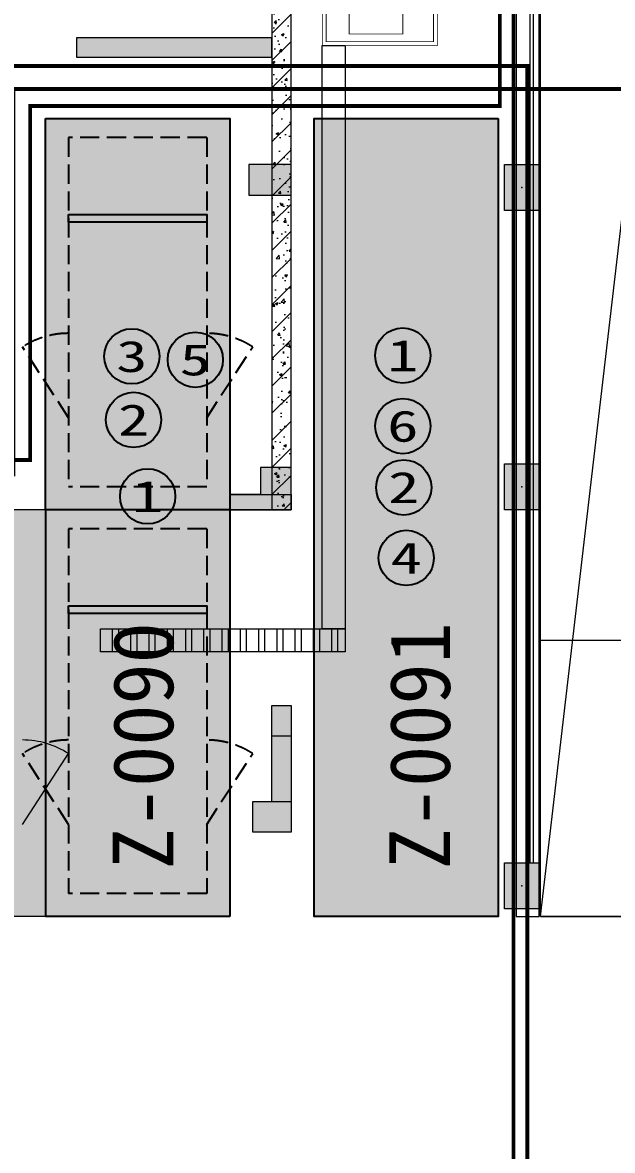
# Model space of a CAD drawing. Extents: x -264757 to 1033689, y 4049843 to 4347093.
# Drawn here: x -39684 to -31994, y 4148758 to 4163458 of the extents above; entities that cross this region are included whole.
import ezdxf
from ezdxf.enums import TextEntityAlignment as Align

# ---------------------------------------------------------------- set-up
doc = ezdxf.new("R2010")
doc.units = 0
doc.header["$LTSCALE"] = 1000
doc.header["$MEASUREMENT"] = 0
doc.linetypes.add('AX-01DK-PB01$1$A-001-车位参照B1$0$A-001-车位参照B1$0$A-001-车位参照B1$0$A-H4-001-基本图形$0$A-001-车位B1$0$DASH', pattern=[0.35, 0.25, -0.1])
doc.linetypes.add('DASH', pattern=[0.35, 0.25, -0.1])
for name, color, linetype in [('不利因素2-紧邻集水坑、排水沟', 7, 'Continuous'), ('不利因素3-紧邻房间出入口', 7, 'Continuous'), ('不利因素4-紧邻行车坡道', 7, 'Continuous'), ('不利因素5-单面靠墙', 7, 'Continuous'), ('不利因素6-双面靠墙', 7, 'Continuous'), ('不利因素9-坡道上停车', 7, 'Continuous'), ('不可售车位', 255, 'Continuous'), ('子母车位', 7, 'Continuous'), ('普通车位', 7, 'Continuous')]:
    doc.layers.add(name, color=color, linetype=linetype)
doc.layers.add('无关图层', color=8, linetype='Continuous', lineweight=0)
doc.layers.add('车位归属楼栋范围线', color=7, linetype='Continuous', true_color=0x19e6c7)
doc.styles.add('AX-ACK-BIANH1$0$黑体', font='simhei.ttf')
doc.styles.add('AX-ACK-P01-WALL$0$黑体', font='simhei.ttf')
doc.styles.add('SX-ACK-PB01-WNC-ALL$0$黑体', font='simhei.ttf')
doc.styles.add('坑编号', font='', dxfattribs={"width": 0.8})
doc.styles.add('黑体', font='simhei.ttf')
doc.styles.get('坑编号').set_extended_font_data('SimSun')
pattern_1 = [(270, (565693.1, 4709017.33), (238.125, -2e-13), []), (270, (565613.73, 4708937.95), (238.125, -2e-13), [])]

# ---------------------------------------------------------------- blocks, each defined once
blk = doc.blocks.new('SX-ACK-PB01-WNC-ALL$0$20200722.21182536')
at = {"layer": '不利因素3-紧邻房间出入口', "true_color": 0xe4d218}
h = blk.add_hatch(color=52, dxfattribs=at)
h.dxf.hatch_style = 1
edge = h.paths.add_edge_path()
edge.add_arc((360, 360), 360, 0, 360)
at = {"layer": '不利因素3-紧邻房间出入口'}
blk.add_circle((360, 360), 360, dxfattribs=at)
at = {"layer": '不利因素3-紧邻房间出入口', "style": 'SX-ACK-PB01-WNC-ALL$0$黑体', "width": 1.390625}
blk.add_text('3', height=407, dxfattribs=at).set_placement((156, 156), (564, 156), align=Align.FIT)
blk = doc.blocks.new('20200722.21182971')
at = {"layer": '不利因素4-紧邻行车坡道', "true_color": 0x9591ce}
h = blk.add_hatch(color=193, dxfattribs=at)
h.dxf.hatch_style = 1
edge = h.paths.add_edge_path()
edge.add_arc((360, 360), 360, 0, 360)
at = {"layer": '不利因素4-紧邻行车坡道'}
blk.add_circle((360, 360), 360, dxfattribs=at)
at = {"layer": '不利因素4-紧邻行车坡道', "style": '黑体', "width": 1.390625}
blk.add_text('4', height=407, dxfattribs=at).set_placement((156, 156), (564, 156), align=Align.FIT)
blk = doc.blocks.new('SX-ACK-PB01-WNC-ALL$0$20200722.21183455')
at = {"layer": '不利因素6-双面靠墙', "true_color": 0xf2b47b}
h = blk.add_hatch(color=31, dxfattribs=at)
h.dxf.hatch_style = 1
edge = h.paths.add_edge_path()
edge.add_arc((360, 360), 360, 0, 360)
at = {"layer": '不利因素6-双面靠墙'}
blk.add_circle((360, 360), 360, dxfattribs=at)
at = {"layer": '不利因素6-双面靠墙', "style": 'SX-ACK-PB01-WNC-ALL$0$黑体', "width": 1.390625}
blk.add_text('6', height=407, dxfattribs=at).set_placement((156, 156), (564, 156), align=Align.FIT)
blk = doc.blocks.new('20200722.21182239')
at = {"layer": '不利因素2-紧邻集水坑、排水沟', "true_color": 0xc46e92}
h = blk.add_hatch(color=233, dxfattribs=at)
h.dxf.hatch_style = 1
edge = h.paths.add_edge_path()
edge.add_arc((360, 360), 360, 0, 360)
at = {"layer": '不利因素2-紧邻集水坑、排水沟'}
blk.add_circle((360, 360), 360, dxfattribs=at)
at = {"layer": '不利因素2-紧邻集水坑、排水沟', "style": '黑体', "width": 1.390625}
blk.add_text('2', height=407, dxfattribs=at).set_placement((156, 156), (564, 156), align=Align.FIT)
blk = doc.blocks.new('SX-ACK-PB01-WNC-ALL$0$20200722.21183209')
at = {"layer": '不利因素5-单面靠墙', "true_color": 0x6d711d}
h = blk.add_hatch(color=66, dxfattribs=at)
h.dxf.hatch_style = 1
edge = h.paths.add_edge_path()
edge.add_arc((360, 360), 360, 0, 360)
at = {"layer": '不利因素5-单面靠墙'}
blk.add_circle((360, 360), 360, dxfattribs=at)
at = {"layer": '不利因素5-单面靠墙', "style": 'SX-ACK-PB01-WNC-ALL$0$黑体', "width": 1.390625}
blk.add_text('5', height=407, dxfattribs=at).set_placement((156, 156), (564, 156), align=Align.FIT)
blk = doc.blocks.new('afafafa')
at = {"layer": '不可售车位', "true_color": 0x757b8a}
h = blk.add_hatch(color=8, dxfattribs=at)
h.dxf.hatch_style = 1
h.paths.add_polyline_path([(2400, 0), (2400, -10400), (0, -10400), (0, 0)])
at = {"layer": '不可售车位', "color": 8, "true_color": 0x757b8a}
blk.add_lwpolyline([(2400, 0), (2400, -10400), (0, -10400), (0, 0)], close=True, dxfattribs=at)
blk = doc.blocks.new('*U124')
at = {"layer": '无关图层', "const_width": 10}
for points in [[(1000, 0), (-1000, 0), (-1000, 1500), (1000, 1500)], [(950, 50), (-950, 50), (-950, 1450), (950, 1450)], [(-150, 1050), (-850, 1050), (-850, 350), (-150, 350)], [(850, 1050), (150, 1050), (150, 350), (850, 350)]]:
    blk.add_lwpolyline(points, close=True, dxfattribs=at)
blk.add_lwpolyline([(0, 1492, 0.098491), (-96, 1473, 0.098491), (-177, 1419, 0.098491), (-231, 1338, 0.098491), (-250, 1242, 0.098491), (-231, 1146, 0.098491), (-177, 1065, 0.098491), (-96, 1011, 0.098491), (0, 992, 0.098491), (96, 1011, 0.098491), (177, 1065, 0.098491), (231, 1146, 0.098491), (250, 1242, 0.098491), (231, 1338, 0.098491), (177, 1419, 0.098491), (96, 1473, 0.098491)], format="xyb", close=True, dxfattribs=at)
at = {"layer": '无关图层', "style": '坑编号', "width": 0.8}
blk.add_attdef('X', text='', height=380, dxfattribs=at).set_placement((0, 1242), align=Align.MIDDLE_CENTER)
blk = doc.blocks.new('SX-CK-PB001-WNC$1$20211103.13313578')
at = {"layer": '无关图层'}
h = blk.add_hatch(color=256, dxfattribs=at)
h.dxf.hatch_style = 1
h.paths.add_polyline_path([(0, 600), (450, 600), (450, 0), (0, 0)])
blk.add_lwpolyline([(0, 600), (450, 600), (450, 0), (0, 0)], close=True, dxfattribs=at)
blk.add_point((225, 300), dxfattribs=at)
blk = doc.blocks.new('fasdfasdfasdfasdfasdf')
at = {"layer": '不利因素9-坡道上停车', "true_color": 0xe0aa15}
h = blk.add_hatch(color=42, dxfattribs=at)
h.dxf.hatch_style = 1
edge = h.paths.add_edge_path()
edge.add_arc((-119587, 4058555), 720, 0, 360)
at = {"layer": '不利因素9-坡道上停车'}
blk.add_circle((-119587, 4058555), 720, dxfattribs=at)
at = {"layer": '不利因素9-坡道上停车', "style": 'AX-ACK-P01-WALL$0$黑体', "width": 1.390625}
blk.add_text('1', height=815, dxfattribs=at).set_placement((-119994, 4058148), (-119180, 4058148), align=Align.FIT)
blk = doc.blocks.new('A$C741380cb')
at = {"layer": '子母车位', "true_color": 0x0617f9}
h = blk.add_hatch(color=5, dxfattribs=at)
h.dxf.hatch_style = 1
h.paths.add_polyline_path([(2400, 0), (2400, -10400), (0, -10400), (0, 0)])
blk = doc.blocks.new('A$C7e5eb487')
at = {"layer": '普通车位', "true_color": 0xf18f8e}
h = blk.add_hatch(color=11, dxfattribs=at)
h.dxf.hatch_style = 1
h.paths.add_polyline_path([(2400, 0), (2400, -5300), (0, -5300), (0, 0)])

msp = doc.modelspace()

# ---------------------------------------------------------------- hatches: boundary and pattern name
at = {"layer": '无关图层'}
h = msp.add_hatch(dxfattribs=at)
h.set_pattern_fill('ARMORED', color=256, scale=50)
h.set_pattern_definition([(50, (-82483.2, 4151208.02), (358.6301, -31.376), [37.5, -412.5]), (355, (-82483.2, 4151208.02), (-69.3757, 376.096), [30, -330]), (100.4514, (-82453.33, 4151205.4), (289.2547, 344.7198), [31.87, -350.571]), (46.1842, (-82483.2, 4151308), (533.6205, -82.7595), [56.25, -618.75]), (96.6356, (-82438.74, 4151301.1), (467.3314, 487.059), [47.805, -525.8565]), (351.1842, (-82483.2, 4151308), (467.331, 487.059), [45, -495]), (21, (-82433.2, 4151283.02), (298.4535, -201.3094), [37.5, -412.5]), (326, (-82433.2, 4151283.02), (121.6577, 362.575), [30, -330]), (71.4514, (-82408.34, 4151266.25), (420.1113, 161.2652), [31.87, -350.571]), (37.5, (-82483.21, 4151208.02), (6.07993, 166.44693), [0, -326, 0, -335, 0, -331.25]), (7.5, (-82483.21, 4151208.02), (131.5348, 197.20586), [0, -191, 0, -318.5, 0, -126.25]), (327.5, (-82594.71, 4151208.02), (266.9112, -11.27744), [0, -125, 0, -390, 0, -517.5]), (317.5, (-82644.71, 4151208.02), (291.5931, 50.0525), [0, -162.5, 0, -259, 0, -367.5]), (45, (-82483.2, 4151208.02), (-176.7767, 176.7767), [])])
h.paths.add_polyline_path([(-36183.6, 4164608), (-36433.6, 4164608), (-36433.6, 4157108), (-36183.4, 4157108)])
for points in [[(-36432.9, 4163258), (-38980.1, 4163258), (-38980.1, 4163008), (-36432.9, 4163008)], [(-36733.6, 4161208), (-36183.6, 4161208), (-36183.6, 4161608), (-36733.6, 4161608)], [(-36983.4, 4157108), (-36183.4, 4157108), (-36183.4, 4157658), (-36583.4, 4157658), (-36583.4, 4157308), (-36983.4, 4157308)], [(-36433.4, 4154558), (-36183.4, 4154558), (-36183.4, 4154158), (-36433.4, 4154158)], [(-36183.4, 4152908), (-36683.4, 4152908), (-36683.4, 4153308), (-36183.4, 4153308)]]:
    msp.add_hatch(color=256, dxfattribs=at).paths.add_polyline_path(points)
h = msp.add_hatch(color=256, dxfattribs=at)
h.dxf.hatch_style = 1
h.paths.add_polyline_path([(-36983.4, 4157308), (-36183.4, 4157308), (-36183.4, 4157108), (-36983.4, 4157108)])
h = msp.add_hatch(dxfattribs=at)
h.set_pattern_fill('ANSI32', color=256, scale=50, angle=-135)
h.set_pattern_definition(pattern_1)
h.paths.add_polyline_path([(-35476.4, 4155258), (-38669.5, 4155258), (-38669.5, 4155558), (-35476.4, 4155558)])
h = msp.add_hatch(dxfattribs=at)
h.set_pattern_fill('ANSI32', color=256, scale=50, angle=-135)
h.set_pattern_definition(pattern_1)
h.paths.add_polyline_path([(-35476.4, 4155258), (-38669.5, 4155258), (-38669.5, 4155558), (-35476.4, 4155558)])
h = msp.add_hatch(color=256, dxfattribs=at)
h.dxf.hatch_style = 1
h.paths.add_polyline_path([(-36433.4, 4154558), (-36183.4, 4154558), (-36183.4, 4152908), (-36683.4, 4152908), (-36683.4, 4153308), (-36433.4, 4153308)])

# ---------------------------------------------------------------- linework, layer by layer
at = {"layer": '子母车位', "color": 8, "linetype": 'AX-01DK-PB01$1$A-001-车位参照B1$0$A-001-车位参照B1$0$A-001-车位参照B1$0$A-H4-001-基本图形$0$A-001-车位B1$0$DASH'}
for p, q in [((-37283.6, 4161958, 0), (-39083.6, 4161958, 0)), ((-39083.6, 4161958, 0), (-39083.6, 4157408, 0)), ((-37283.6, 4161958, 0), (-37283.6, 4157408, 0)), ((-37283.6, 4157408, 0), (-39083.6, 4157408, 0)), ((-37283.7, 4156858), (-39083.7, 4156858)), ((-39083.7, 4156858), (-39083.7, 4152108, 0)), ((-37283.7, 4156858), (-37283.7, 4152108, 0)), ((-37283.7, 4152108, 0), (-39083.7, 4152108, 0))]:
    msp.add_line(p, q, dxfattribs=at)
at = {"layer": '子母车位', "color": 83}
for p, q in [((-39383.7, 4157108), (-39383.7, 4151808, 0)), ((-36983.7, 4157108), (-39383.7, 4157108)), ((-36983.7, 4157108), (-36983.7, 4151808, 0)), ((-36983.7, 4151808, 0), (-39383.7, 4151808, 0))]:
    msp.add_line(p, q, dxfattribs=at)
at = {"layer": '子母车位', "color": 83, "elevation": 0}
msp.add_lwpolyline([(-39383.6, 4162208), (-36983.6, 4162208), (-36983.6, 4157108), (-39383.6, 4157108)], close=True, dxfattribs=at)
at = {"layer": '子母车位', "elevation": 0}
msp.add_lwpolyline([(-39083.6, 4160958), (-37283.6, 4160958), (-37283.6, 4160858), (-39083.6, 4160858)], close=True, dxfattribs=at)
at = {"layer": '子母车位', "linetype": 'AX-01DK-PB01$1$A-001-车位参照B1$0$A-001-车位参照B1$0$A-001-车位参照B1$0$A-H4-001-基本图形$0$A-001-车位B1$0$DASH', "elevation": 0}
for points in [[(-39083.6, 4158308), (-39683.6, 4159230)], [(-37283.6, 4158308), (-36683.6, 4159230)]]:
    msp.add_lwpolyline(points, dxfattribs=at)
at = {"layer": '子母车位'}
msp.add_lwpolyline([(-39083.7, 4155858), (-37283.7, 4155858), (-37283.7, 4155758), (-39083.7, 4155758)], close=True, dxfattribs=at)
at = {"layer": '子母车位', "linetype": 'AX-01DK-PB01$1$A-001-车位参照B1$0$A-001-车位参照B1$0$A-001-车位参照B1$0$A-H4-001-基本图形$0$A-001-车位B1$0$DASH'}
for points in [[(-39083.7, 4153008), (-39683.7, 4153930)], [(-37283.7, 4153008), (-36683.7, 4153930)]]:
    msp.add_lwpolyline(points, dxfattribs=at)
for centre, start, end in [((-39083.6, 4158308, 0), 90, 123.05573), ((-37283.6, 4158308, 0), 56.94427, 90), ((-39083.7, 4153008, 0), 90, 123.05573), ((-37283.7, 4153008, 0), 56.94427, 90)]:
    msp.add_arc(centre, 1100, start, end, dxfattribs=at)
at = {"layer": '无关图层'}
for p, q in [((-32932.9, 4151808), (-30182.9, 4175406.7)), ((-32932.9, 4151808), (-32932.9, 4169129.4)), ((-33251.5, 4164508), (-33248.4, 4151808)), ((-33073.1, 4164508), (-33073.2, 4152508)), ((-33023.2, 4152508), (-33023, 4164508)), ((-32948.4, 4151808), (-32951.4, 4164508)), ((-36432.9, 4163258), (-38980.1, 4163258)), ((-38980.1, 4163258), (-38980.1, 4163008)), ((-36432.9, 4163008), (-36432.9, 4163258)), ((-38980.1, 4163008), (-36432.9, 4163008)), ((-39383.7, 4157108), (-41783.7, 4157108)), ((-39383.7, 4157108), (-39383.7, 4151808, 0)), ((-32932.9, 4155408), (-27432.9, 4155408)), ((-39683.7, 4153008), (-39083.7, 4153930)), ((-33073.2, 4152508), (-33023.2, 4152508)), ((-39383.7, 4151808, 0), (-41783.7, 4151808, 0)), ((-33248.4, 4151808), (-32948.4, 4151808)), ((-27397.6, 4151808), (-32932.9, 4151808)), ((-32932.9, 4151808), (-24883.6, 4151808))]:
    msp.add_line(p, q, dxfattribs=at)
for points in [[(-36183.6, 4164608), (-36433.6, 4164608), (-36433.6, 4157108), (-36183.4, 4157108)], [(-36733.6, 4161208), (-36183.6, 4161208), (-36183.6, 4161608), (-36733.6, 4161608)], [(-36983.4, 4157108), (-36183.4, 4157108), (-36183.4, 4157658), (-36583.4, 4157658), (-36583.4, 4157308), (-36983.4, 4157308)], [(-36983.4, 4157308), (-36183.4, 4157308), (-36183.4, 4157108), (-36983.4, 4157108)], [(-36683.4, 4152908), (-36683.4, 4153308), (-36433.4, 4153308), (-36433.4, 4154558), (-36183.4, 4154558), (-36183.4, 4152908)], [(-36433.4, 4154558), (-36183.4, 4154558), (-36183.4, 4154158), (-36433.4, 4154158)], [(-36183.4, 4152908), (-36683.4, 4152908), (-36683.4, 4153308), (-36183.4, 4153308)]]:
    msp.add_lwpolyline(points, close=True, dxfattribs=at)
for points in [[(-35476.6, 4163157.6), (-35476.4, 4155558.1), (-35776.4, 4155558.1), (-35776.6, 4163157.6), (-35476.6, 4163157.6)], [(-35476.6, 4163157.6), (-35476.4, 4155558.1), (-35776.4, 4155558.1), (-35776.6, 4163157.6), (-35476.6, 4163157.6)], [(-35476.4, 4155258), (-38669.5, 4155258), (-38669.5, 4155558), (-35476.4, 4155558), (-35476.4, 4155258)], [(-35476.4, 4155258), (-38669.5, 4155258), (-38669.5, 4155558), (-35476.4, 4155558), (-35476.4, 4155258)]]:
    msp.add_lwpolyline(points, dxfattribs=at)
msp.add_ellipse((-39683.7, 4153008, 0), major_axis=(341.3, 1045.7), ratio=1, start_param=-0.2614274, end_param=0.315504, dxfattribs=at)
at = {"layer": '车位归属楼栋范围线', "linetype": 'DASH', "ltscale": 5, "const_width": 50}
for points in [[(-33283.3, 4146883.7), (-33283.3, 4175514.4), (-29137.4, 4175514.4), (-29137.4, 4186656.6), (-44355, 4186656.6), (-44355, 4191625.1), (-47611.1, 4191625.1), (-47611.1, 4186680.1), (-55404.2, 4186680.1), (-55404.2, 4191908), (-58670.9, 4191908), (-58670.9, 4186858), (-70304.1, 4186858), (-70303.6, 4191907.5), (-77719.4, 4191908.3), (-77719.4, 4186558.3), (-88759.6, 4186558.3), (-88759.6, 4169777), (-77533.6, 4169777), (-77534.3, 4165409), (-76833.6, 4165408), (-76833.1, 4158725), (-81133.4, 4158725), (-81133.4, 4140728.4)], [(-33104.2, 4146571.2), (-33104.2, 4162892), (-40122.8, 4162892), (-40122.8, 4157358), (-51685.9, 4157358), (-51685.9, 4162611.1), (-55103.6, 4162611.1), (-55103.6, 4157358.7), (-62533.5, 4157358.7), (-62533.5, 4162593.5), (-70046.2, 4162593.5), (-70046.2, 4157358.1), (-77554.5, 4157358.1), (-77554.5, 4158458.4), (-81383.7, 4158458.2), (-81383.7, 4111561.9)], [(-24589.9, 4147414.7), (-24589.9, 4162591.4), (-39803, 4162591.4), (-39803, 4157570.6), (-50949.7, 4157570.6), (-50949.7, 4151410.9), (-58330.8, 4151410.9), (-58330.8, 4139628.4)]]:
    msp.add_lwpolyline(points, dxfattribs=at)
at = {"layer": '车位归属楼栋范围线', "linetype": 'DASH', "ltscale": 5}
msp.add_lwpolyline([(-28841.2, 4186832.9, 50, 50, 0), (-44194.6, 4186833, 50, 50, 0), (-44194.6, 4191791, 50, 50, 0), (-47369.4, 4191791, 50, 50, 0), (-47369.4, 4186449.2, 50, 50, 0), (-53135, 4186449.2, 50, 50, 0), (-53135, 4180650.9, 50, 50, 0), (-57782.9, 4180650.9, 50, 50, 0), (-57782.9, 4170006.4, 50, 50, 0), (-51309.6, 4170006.4, 50, 50, 0), (-51309.6, 4169315.9, 50, 50, 0), (-33461.6, 4169315.9, 50, 50, 0), (-33461.6, 4162371.5, 50, 50, 0), (-39585.2, 4162371.5, 50, 50, 0), (-39585.2, 4157757, 50, 50, 0), (-51808.9, 4157757, 50, 50, 0), (-51808.9, 4162408.9, 50, 50, 0), (-55255.5, 4162408.9, 50, 50, 0), (-55255.5, 4157719.8, 50, 50, 0), (-57078.6, 4157719.8, 50, 50, 0), (-57078.6, 4151207.2, 50, 50, 0), (-58122.7, 4151207.2, 50, 50, 0), (-58122.7, 4139809.2, 50, 50, 0)], format="xyseb", dxfattribs=at)

# ---------------------------------------------------------------- block references
at = {"layer": '不利因素2-紧邻集水坑、排水沟'}
for p in [(-38596.1, 4157919.7), (-35074.8, 4157039.2)]:
    msp.add_blockref('20200722.21182239', p, dxfattribs=at)
at = {"layer": '不利因素3-紧邻房间出入口'}
msp.add_blockref('SX-ACK-PB01-WNC-ALL$0$20200722.21182536', (-38619.3, 4158747.6), dxfattribs=at)
at = {"layer": '不利因素4-紧邻行车坡道'}
msp.add_blockref('20200722.21182971', (-35042.3, 4156120.7), dxfattribs=at)
at = {"layer": '不利因素5-单面靠墙'}
msp.add_blockref('SX-ACK-PB01-WNC-ALL$0$20200722.21183209', (-37791.5, 4158703.6), dxfattribs=at)
at = {"layer": '不利因素6-双面靠墙'}
msp.add_blockref('SX-ACK-PB01-WNC-ALL$0$20200722.21183455', (-35086.9, 4157838.9), dxfattribs=at)
at = {"layer": '不可售车位'}
msp.add_blockref('afafafa', (-35883.7, 4162208.7), dxfattribs=at)
at = {"layer": '子母车位', "extrusion": (0, 0, -1), "zscale": -1, "rotation": 180.0000000000001}
msp.add_blockref('A$C741380cb', (39383.7, 4151808, 0), dxfattribs=at)
at = {"layer": '无关图层'}
ref = msp.add_blockref('*U124', (-35776.6, 4164157.6), dxfattribs=dict(at, xscale=-1, rotation=270))
ref.add_attrib('X', '4', dxfattribs={"height": 380, "rotation": 90, "style": '坑编号', "width": 0.8}).set_placement((-34534.6, 4164157.6), align=Align.MIDDLE_CENTER)
for p in [(-33399.6, 4161008), (-33399.6, 4157108), (-33399.6, 4151908)]:
    msp.add_blockref('SX-CK-PB001-WNC$1$20211103.13313578', p, dxfattribs=at)
at = {"layer": '普通车位', "extrusion": (0, 0, -1), "zscale": -0.9999999999999998, "rotation": 180}
msp.add_blockref('A$C7e5eb487', (41783.7, 4151808, 0), dxfattribs=at)
at = {"layer": '车位归属楼栋范围线', "xscale": 0.5, "yscale": 0.5, "zscale": 0.5}
for p in [(25065.7, 2129840.6, 0), (21740.6, 2128005.6, 0)]:
    msp.add_blockref('fasdfasdfasdfasdfasdf', p, dxfattribs=at)

# ---------------------------------------------------------------- texts
at = {"layer": '无关图层', "style": 'AX-ACK-BIANH1$0$黑体'}
for s, p in [('Z-0090', (-37719.5, 4152423.9)), ('Z-0091', (-34112.3, 4152423.9))]:
    msp.add_text(s, height=788.61, rotation=90, dxfattribs=at).set_placement(p)

doc.saveas('drawing.dxf')
